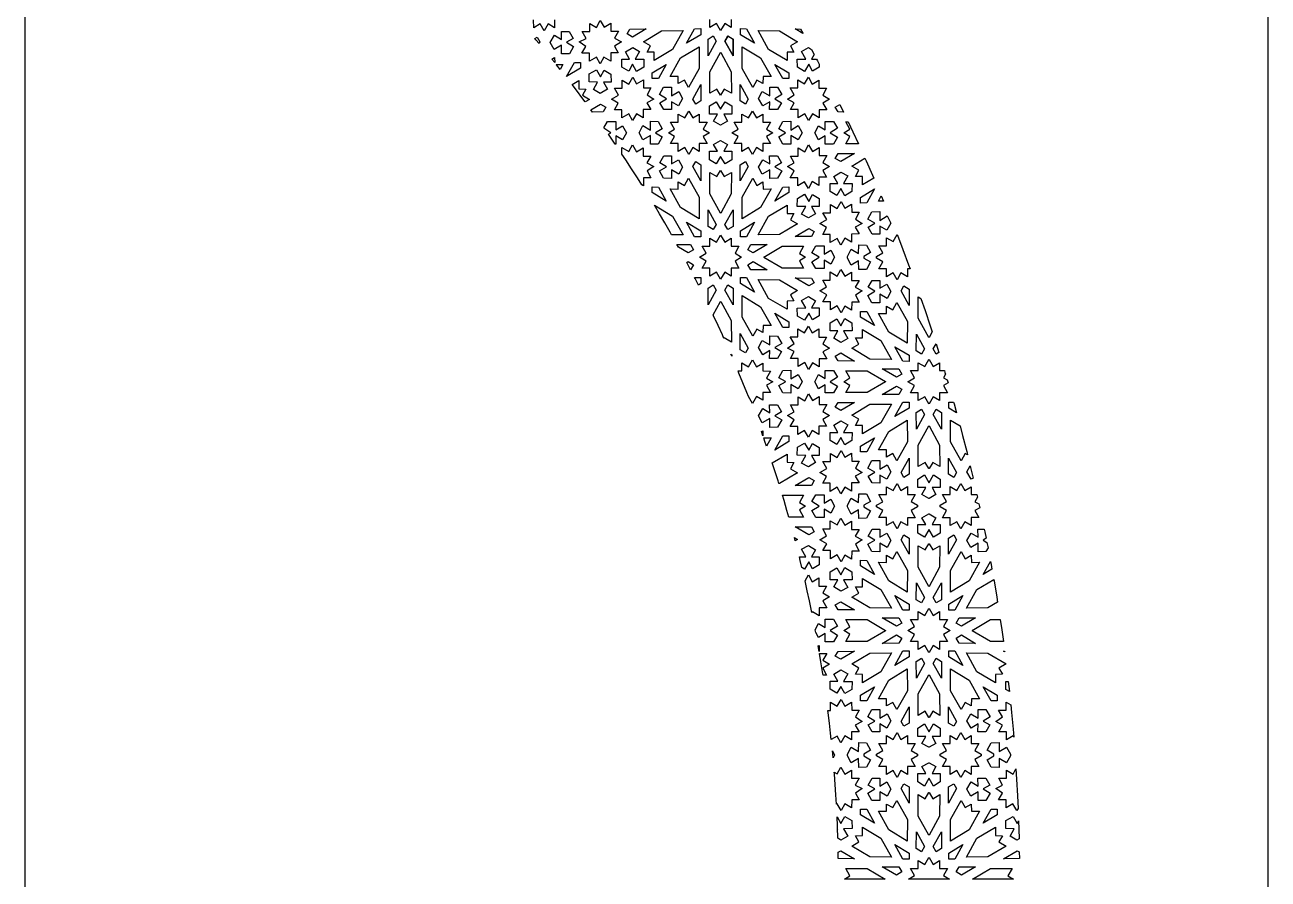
# Model space of a CAD drawing. Extents: x -375 to 375, y -1025 to 1025.
# Drawn here: x -375 to 375, y 0 to 515 of the extents above; entities that cross this region are included whole.
import ezdxf

# ---------------------------------------------------------------- set-up
doc = ezdxf.new("R2010")
doc.units = 0
doc.layers.add('LAYER_1', color=18, linetype='CONTINUOUS')

msp = doc.modelspace()

# ---------------------------------------------------------------- linework, layer by layer
at = {"layer": 'LAYER_1'}
for points in [[(-375, -1025), (375, -1025), (375, 1025), (-375, 1025)], [(-25.55, 513.72), (-21.46, 516.15), (-21.44, 511.3), (-16.88, 511.31), (-19.21, 507.16), (-15.16, 504.77), (-19.32, 502.3), (-17.01, 498.23), (-21.61, 498.22), (-21.59, 493.3), (-25.65, 495.68), (-27.97, 491.52), (-30.26, 495.55), (-34.36, 493.12), (-34.38, 497.97), (-38.93, 497.96), (-36.6, 502.11), (-40.66, 504.77), (-36.49, 506.97), (-38.81, 511.04), (-34.21, 511.05), (-34.22, 515.97), (-30.17, 513.6), (-27.85, 517.75)], [(-46.65, 511.08), (-44.25, 506.93), (-48.3, 504.57), (-44.07, 502.08), (-46.55, 497.65), (-51.26, 497.53), (-51.3, 502.81), (-55.78, 500.19), (-58.04, 504.42), (-55.55, 508.84), (-51.33, 506.35), (-51.36, 511.13)], [(-8.5, 507.74), (-11.73, 509.6), (-10.06, 512.54), (-0.22, 512.62)], [(15.76, 500.26), (4.61, 493.64), (4.62, 498.65), (0.43, 498.72), (2.46, 502.48), (-1.79, 504.96), (9.14, 511.45), (22.13, 511.6)], [(32.75, 509.15), (24.17, 504), (29.03, 512.76), (32.76, 512.81)], [(60.37, 512.76), (65.23, 504), (56.65, 509.15), (56.64, 512.81)], [(80.25, 511.45), (91.19, 504.96), (86.94, 502.48), (88.97, 498.72), (84.77, 498.65), (84.79, 493.64), (73.63, 500.26), (67.27, 511.6)], [(92.81, 512.59), (94.22, 510.06), (94.33, 509.84), (89.62, 512.62)], [(-64.25, 504.82), (-64.81, 503.79), (-66.68, 506.02), (-67.39, 506.85), (-65.9, 507.76)], [(42.09, 505.23), (37.18, 496.38), (37.11, 506.45), (40.31, 508.4)], [(52.28, 506.45), (52.28, 506.4), (52.28, 506.4), (52.22, 496.34), (47.31, 505.19), (47.32, 505.21), (52.22, 496.38), (52.28, 506.4), (49.08, 508.36), (47.32, 505.21), (47.31, 505.23), (49.08, 508.4)], [(-55.38, 492.34), (-57.12, 494.49), (-55.43, 495.45)], [(-4.2, 499.06), (-6.74, 494.46), (-1.58, 494.44), (-1.69, 489.61), (-6, 487.06), (-8.45, 491.38), (-10.74, 487.23), (-14.8, 489.68), (-14.86, 494.5), (-10.2, 494.48), (-12.64, 498.8), (-8.34, 501.36)], [(31.72, 488.83), (25.29, 477.39), (22.86, 481.74), (19.19, 479.64), (19.12, 483.94), (14.23, 483.91), (20.53, 495.13), (31.7, 501.91)], [(51.16, 486.8), (51.18, 473.86), (46.95, 476.37), (44.73, 472.68), (44.7, 472.73), (44.67, 472.68), (42.45, 476.37), (38.22, 473.86), (38.24, 486.8), (44.64, 498.37), (44.67, 498.33), (44.7, 498.37), (44.73, 498.33), (44.75, 498.37)], [(68.87, 495.13), (75.17, 483.91), (70.28, 483.94), (70.2, 479.64), (66.54, 481.74), (64.11, 477.39), (57.68, 488.83), (57.7, 501.91)], [(99.49, 500.32), (101.14, 497.21), (99.59, 494.48), (102.59, 494.49), (103.18, 493.38), (104.22, 491.38), (104.2, 489.68), (100.14, 487.23), (97.84, 491.38), (95.4, 487.06), (91.08, 489.61), (90.98, 494.44), (96.14, 494.46), (93.6, 499.06), (97.73, 501.36)], [(-52.11, 488.26), (-54.25, 490.95), (-54.43, 491.16), (-50.46, 491.19)], [(-39.74, 489), (-48.19, 483.87), (-43.43, 492.34), (-39.73, 492.4)], [(-27.79, 483.71), (-25.49, 487.87), (-21.44, 485.42), (-21.38, 480.6), (-26.04, 480.62), (-23.6, 476.3), (-27.9, 473.73), (-32.04, 476.04), (-29.5, 480.64), (-34.66, 480.66), (-34.55, 485.48), (-30.24, 488.03)], [(7.19, 482.75), (3.49, 482.7), (3.5, 486.1), (11.95, 491.23)], [(85.9, 486.1), (85.91, 482.7), (82.2, 482.75), (77.45, 491.23)], [(-40.86, 476.44), (-36.67, 476.38), (-38.7, 472.62), (-34.45, 470.14), (-37, 468.63), (-38.37, 470.47), (-42.27, 475.63), (-44.9, 479.05), (-40.85, 481.45)], [(-5.98, 479.54), (-1.88, 481.97), (-1.86, 477.12), (2.69, 477.13), (0.36, 472.98), (4.42, 470.32), (0.25, 468.13), (2.57, 464.05), (-2.03, 464.05), (-2.01, 459.12), (-6.07, 461.5), (-8.39, 457.34), (-10.68, 461.38), (-14.78, 458.94), (-14.8, 463.79), (-19.35, 463.79), (-17.02, 467.94), (-21.08, 470.32), (-16.92, 472.79), (-19.23, 476.86), (-14.63, 476.87), (-14.65, 481.8), (-10.59, 479.42), (-8.27, 483.57)], [(99.99, 479.42), (104.05, 481.8), (104.03, 476.87), (108.63, 476.86), (106.31, 472.79), (110.47, 470.32), (106.42, 467.94), (108.75, 463.79), (104.2, 463.79), (104.18, 458.94), (100.08, 461.38), (97.79, 457.34), (95.47, 461.5), (91.41, 459.12), (91.43, 464.05), (86.83, 464.05), (89.14, 468.13), (84.98, 470.32), (89.04, 472.98), (86.71, 477.13), (91.26, 477.12), (91.28, 481.97), (95.38, 479.54), (97.67, 483.57)], [(15.06, 472.28), (19.54, 474.9), (21.81, 470.67), (19.31, 466.26), (15.09, 468.75), (15.12, 463.97), (10.42, 464.01), (8.01, 468.16), (12.06, 470.53), (7.84, 473.02), (10.31, 477.45), (15.02, 477.57)], [(32.84, 469.28), (29.66, 467.33), (28.01, 470.28), (32.83, 479.05)], [(61.39, 470.28), (59.74, 467.33), (56.56, 469.28), (56.57, 479.05)], [(79.09, 477.45), (81.56, 473.02), (77.34, 470.53), (81.39, 468.16), (78.98, 464.01), (74.27, 463.97), (74.31, 468.75), (70.09, 466.26), (67.59, 470.67), (69.86, 474.9), (74.34, 472.28), (74.38, 477.57)], [(-24.5, 465.49), (-26.18, 462.56), (-32.49, 462.51), (-33.54, 463.94), (-27.74, 467.36)], [(51.43, 466.26), (51.43, 461.15), (46.56, 461.15), (48.92, 457.03), (44.73, 454.66), (44.7, 454.67), (44.67, 454.66), (40.48, 457.03), (42.84, 461.15), (37.97, 461.15), (37.96, 466.26), (41.99, 468.76), (44.67, 464.19), (44.7, 464.24), (44.73, 464.19), (47.41, 468.76)], [(118.75, 462.53), (115.58, 462.56), (113.9, 465.49), (116.57, 467.03)], [(27.88, 458.95), (31.82, 461.29), (31.83, 456.5), (36.5, 456.51), (34.1, 452.24), (37.93, 450.02), (34.1, 447.8), (36.5, 443.54), (31.83, 443.54), (31.82, 438.76), (27.88, 441.1), (25.5, 436.9), (23.14, 441.11), (19.18, 438.79), (19.2, 443.58), (14.53, 443.59), (16.94, 447.85), (13.21, 450.02), (16.94, 452.19), (14.53, 456.45), (19.2, 456.47), (19.18, 461.25), (23.14, 458.94), (25.5, 463.14)], [(66.26, 458.94), (70.22, 461.25), (70.2, 456.47), (74.87, 456.45), (72.45, 452.19), (76.19, 450.02), (72.45, 447.85), (74.87, 443.59), (70.2, 443.58), (70.22, 438.79), (66.26, 441.11), (63.9, 436.9), (61.52, 441.1), (57.58, 438.76), (57.57, 443.54), (52.9, 443.54), (55.29, 447.8), (51.47, 450.02), (55.29, 452.24), (52.9, 456.51), (57.57, 456.5), (57.58, 461.29), (61.52, 458.95), (63.9, 463.14)], [(-18.45, 456.83), (-18.45, 451.84), (-14.43, 454.25), (-12.12, 450.02), (-14.43, 445.8), (-18.45, 448.2), (-18.45, 443.21), (-18.88, 443.21), (-19.62, 444.29), (-22.94, 449.1), (-21.44, 450.02), (-25.2, 452.32), (-25.7, 453.04), (-23.43, 456.85)], [(7.09, 456.83), (9.55, 452.4), (5.48, 450.04), (5.48, 450.03), (5.48, 450.02), (5.48, 450.01), (5.48, 450.01), (9.55, 447.65), (7.09, 443.21), (2.38, 443.08), (2.33, 448.36), (-2.15, 445.73), (-4.42, 450.01), (-4.42, 450.01), (-4.42, 450.01), (-4.42, 450.02), (-4.42, 450.02), (-4.42, 450.03), (-4.42, 450.03), (-4.42, 450.04), (-4.42, 450.04), (-2.15, 454.32), (2.33, 451.68), (2.38, 456.97)], [(87.07, 451.68), (91.54, 454.32), (93.82, 450.04), (93.82, 450.04), (93.82, 450.03), (93.82, 450.03), (93.82, 450.02), (93.82, 450.02), (93.82, 450.01), (93.82, 450.01), (93.82, 450.01), (91.54, 445.73), (87.07, 448.36), (87.01, 443.08), (82.31, 443.21), (79.85, 447.65), (83.92, 450.01), (83.92, 450.01), (83.92, 450.02), (83.92, 450.03), (83.92, 450.04), (79.85, 452.4), (82.31, 456.83), (87.01, 456.97)], [(115.28, 452.74), (110.83, 450.02), (115.28, 447.31), (112.82, 443.19), (107.84, 443.21), (107.85, 448.2), (103.82, 445.8), (101.52, 450.02), (103.82, 454.25), (107.85, 451.84), (107.84, 456.83), (112.82, 456.85)], [(124.42, 450.68), (127.79, 443.42), (120.25, 443.43), (122.72, 447.76), (119.12, 450.02), (122.72, 452.29), (120.25, 456.61), (121.6, 456.61)], [(-6.07, 438.55), (-2.01, 440.92), (-2.03, 436), (2.57, 435.99), (0.25, 431.92), (4.42, 429.72), (0.36, 427.06), (2.69, 422.91), (-1.86, 422.92), (-1.88, 418.07), (-2.8, 418.62), (-5.5, 422.9), (-8.95, 428.28), (-12.46, 433.64), (-14.8, 437.15), (-14.78, 441.1), (-10.68, 438.67), (-8.39, 442.7)], [(48.92, 442.97), (46.56, 438.86), (51.43, 438.85), (51.43, 433.75), (47.41, 431.24), (44.73, 435.81), (44.7, 435.76), (44.67, 435.81), (41.99, 431.24), (37.96, 433.75), (37.97, 438.85), (42.84, 438.86), (40.48, 442.97), (44.67, 445.35), (44.7, 445.33), (44.73, 445.35)], [(100.08, 438.67), (104.18, 441.1), (104.2, 436.25), (108.75, 436.26), (106.42, 432.11), (110.47, 429.72), (106.31, 427.25), (108.63, 423.18), (104.03, 423.17), (104.05, 418.25), (99.99, 420.63), (97.67, 416.47), (95.38, 420.5), (91.28, 418.07), (91.26, 422.92), (86.71, 422.91), (89.04, 427.06), (84.98, 429.72), (89.14, 431.92), (86.83, 435.99), (91.43, 436), (91.41, 440.92), (95.47, 438.55), (97.79, 442.7)], [(15.09, 431.3), (19.31, 433.79), (21.81, 429.37), (19.54, 425.14), (15.06, 427.76), (15.02, 422.48), (10.31, 422.6), (7.84, 427.03), (12.06, 429.52), (8.01, 431.88), (10.42, 436.03), (15.12, 436.07)], [(78.98, 436.03), (81.39, 431.88), (77.34, 429.52), (81.56, 427.03), (79.09, 422.6), (74.38, 422.48), (74.34, 427.76), (69.86, 425.14), (67.59, 429.37), (70.09, 433.79), (74.31, 431.3), (74.27, 436.07)], [(117.14, 432.69), (113.9, 434.55), (115.58, 437.48), (125.42, 437.57)], [(32.84, 430.77), (32.83, 421), (28.01, 429.77), (29.66, 432.71)], [(61.39, 429.77), (56.57, 421), (56.56, 430.77), (59.74, 432.71)], [(132.43, 433.21), (136.33, 424.4), (137.09, 422.65), (130.25, 418.59), (130.26, 423.6), (126.06, 423.67), (128.1, 427.43), (123.84, 429.91), (131.79, 434.62)], [(31.72, 411.21), (31.7, 398.14), (20.53, 404.92), (14.23, 416.14), (19.12, 416.11), (19.19, 420.4), (22.86, 418.31), (25.29, 422.66)], [(46.95, 423.63), (51.18, 426.15), (51.16, 413.2), (44.75, 401.63), (44.73, 401.67), (44.7, 401.63), (44.67, 401.67), (44.64, 401.63), (38.24, 413.2), (38.22, 426.15), (42.45, 423.63), (44.67, 427.32), (44.7, 427.27), (44.73, 427.32)], [(66.54, 418.31), (70.2, 420.4), (70.28, 416.11), (75.17, 416.14), (68.87, 404.92), (57.7, 398.14), (57.68, 411.21), (64.11, 422.66)], [(121.44, 424.01), (118.89, 419.41), (124.05, 419.38), (123.95, 414.56), (119.64, 412.01), (117.19, 416.33), (114.89, 412.18), (110.83, 414.63), (110.78, 419.45), (115.44, 419.43), (113, 423.75), (117.3, 426.31)], [(7.19, 417.29), (11.95, 408.82), (3.5, 413.95), (3.49, 417.35)], [(85.9, 413.95), (77.45, 408.82), (82.2, 417.29), (85.91, 417.35)], [(97.84, 408.66), (100.14, 412.82), (104.2, 410.37), (104.26, 405.55), (99.59, 405.57), (102.04, 401.25), (97.73, 398.68), (93.6, 400.99), (96.14, 405.58), (90.98, 405.61), (91.08, 410.43), (95.4, 412.98)], [(132.83, 407.7), (129.12, 407.65), (129.13, 411.05), (137.59, 416.18)], [(15.76, 399.78), (22.13, 388.45), (15.11, 388.53), (14.21, 390.13), (11.05, 395.64), (7.84, 401.14), (4.75, 406.32)], [(84.77, 401.39), (88.97, 401.33), (86.94, 397.57), (91.19, 395.09), (80.25, 388.6), (67.27, 388.45), (73.63, 399.78), (84.79, 406.4)], [(119.66, 404.49), (123.75, 406.92), (123.77, 402.07), (128.33, 402.08), (126, 397.93), (130.06, 395.27), (125.89, 393.07), (128.21, 389), (123.6, 388.99), (123.62, 384.07), (119.57, 386.45), (117.24, 382.29), (114.95, 386.32), (110.85, 383.89), (110.84, 388.74), (106.28, 388.74), (108.61, 392.88), (104.56, 395.27), (108.72, 397.74), (106.4, 401.81), (111.01, 401.82), (110.99, 406.74), (115.04, 404.37), (117.36, 408.52)], [(142.96, 408.88), (139.86, 408.86), (141.64, 412.02)], [(42.09, 394.81), (40.31, 391.64), (37.11, 393.6), (37.18, 403.66)], [(52.28, 393.6), (49.08, 391.64), (47.31, 394.81), (52.22, 403.66)], [(140.7, 397.23), (145.18, 399.85), (147.44, 395.62), (144.95, 391.21), (140.72, 393.7), (140.76, 388.92), (136.05, 388.96), (133.65, 393.11), (137.7, 395.48), (133.47, 397.97), (135.95, 402.4), (140.66, 402.52)], [(32.75, 390.89), (32.76, 387.23), (29.03, 387.29), (24.17, 396.04)], [(60.37, 387.29), (56.64, 387.23), (56.65, 390.89), (65.23, 396.04)], [(101.13, 390.44), (99.46, 387.51), (89.62, 387.43), (97.9, 392.3)], [(26.55, 382.64), (28.35, 379.48), (25.1, 377.61), (19.25, 381.1), (18.38, 382.68)], [(47.17, 384.07), (51.11, 386.41), (51.12, 381.63), (55.79, 381.63), (53.4, 377.37), (57.39, 374.99), (53.4, 372.61), (55.79, 368.34), (51.12, 368.34), (51.11, 363.56), (47.17, 365.9), (44.73, 361.71), (44.7, 361.75), (44.67, 361.71), (42.23, 365.9), (38.29, 363.56), (38.28, 368.34), (33.6, 368.34), (36, 372.61), (32.01, 374.99), (36, 377.37), (33.6, 381.63), (38.28, 381.63), (38.29, 386.41), (42.23, 384.07), (44.67, 388.27), (44.7, 388.22), (44.73, 388.27)], [(64.3, 377.61), (61.05, 379.48), (62.85, 382.64), (72.8, 382.68)], [(151.34, 388.24), (154.71, 379.58), (158.15, 370.46), (159.06, 368.01), (157.46, 368.01), (157.46, 363.22), (153.52, 365.56), (151.13, 361.37), (148.77, 365.57), (144.82, 363.25), (144.84, 368.04), (140.16, 368.06), (142.58, 372.31), (138.84, 374.47), (138.84, 374.47), (138.84, 374.99), (138.84, 375.5), (138.84, 375.5), (142.58, 377.66), (140.16, 381.91), (144.84, 381.93), (144.82, 386.72), (148.77, 384.4), (151.13, 388.6)], [(94.79, 381.56), (92.32, 377.24), (95.91, 374.99), (92.32, 372.74), (94.79, 368.41), (81.9, 368.39), (70.83, 374.91), (70.89, 374.99), (70.83, 375.06), (81.9, 381.58)], [(107.19, 381.78), (107.18, 376.79), (111.21, 379.2), (113.51, 374.99), (111.21, 370.77), (107.18, 373.18), (107.19, 368.19), (102.21, 368.17), (99.75, 372.29), (104.2, 374.99), (99.75, 377.69), (102.21, 381.8)], [(132.73, 382.3), (135.19, 377.86), (131.12, 375.5), (131.12, 375.5), (131.12, 374.99), (131.12, 374.47), (131.12, 374.47), (135.19, 372.11), (132.73, 367.68), (128.02, 367.54), (127.96, 372.82), (123.49, 370.19), (121.22, 374.47), (121.22, 374.47), (121.22, 374.99), (121.22, 375.5), (121.22, 375.5), (123.49, 379.78), (127.96, 377.15), (128.02, 382.43)], [(28.35, 370.49), (26.6, 367.42), (26.37, 367.85), (24.25, 371.85), (25.1, 372.36)], [(72.8, 367.29), (62.85, 367.33), (61.05, 370.49), (64.3, 372.36)], [(119.57, 363.52), (123.62, 365.9), (123.6, 360.98), (128.21, 360.97), (125.89, 356.9), (130.06, 354.7), (126, 352.04), (128.33, 347.89), (123.77, 347.9), (123.75, 343.05), (119.66, 345.48), (117.36, 341.45), (115.04, 345.6), (110.99, 343.23), (111.01, 348.15), (106.4, 348.16), (108.72, 352.23), (104.56, 354.7), (108.61, 357.09), (106.28, 361.24), (110.84, 361.23), (110.85, 366.08), (114.95, 363.65), (117.24, 367.68)], [(32.75, 359.08), (31.33, 358.23), (29.29, 362.23), (29.05, 362.69), (32.76, 362.74)], [(60.37, 362.69), (65.23, 353.93), (56.65, 359.08), (56.64, 362.74)], [(80.25, 361.37), (91.19, 354.88), (86.94, 352.4), (88.97, 348.64), (84.77, 348.58), (84.79, 343.57), (73.63, 350.19), (67.27, 361.53)], [(99.46, 362.46), (101.13, 359.53), (97.9, 357.67), (89.62, 362.55)], [(140.72, 356.28), (144.95, 358.77), (147.44, 354.35), (145.18, 350.12), (140.7, 352.74), (140.66, 347.46), (135.95, 347.58), (133.47, 352), (137.7, 354.49), (133.65, 356.86), (136.05, 361.01), (140.76, 361.05)], [(42.09, 355.16), (37.21, 346.36), (37.18, 346.43), (37.11, 356.37), (40.31, 358.33)], [(52.28, 356.37), (52.22, 346.31), (47.31, 355.16), (49.08, 358.33)], [(158.48, 355.74), (158.46, 345.98), (153.65, 354.75), (155.3, 357.69)], [(51.16, 336.77), (51.18, 323.83), (46.95, 326.34), (46.73, 325.98), (45.78, 328.11), (43.15, 333.84), (40.48, 339.56), (40.16, 340.23), (44.64, 348.34), (44.67, 348.3), (44.7, 348.34), (44.73, 348.3), (44.75, 348.34)], [(68.87, 345.06), (75.17, 333.84), (70.28, 333.87), (70.2, 329.57), (66.54, 331.66), (64.11, 327.31), (57.68, 338.76), (57.7, 351.84)], [(102.04, 348.72), (99.59, 344.4), (104.26, 344.43), (104.2, 339.6), (100.14, 337.15), (97.84, 341.31), (95.4, 336.99), (91.08, 339.54), (90.98, 344.36), (96.14, 344.39), (93.6, 348.98), (97.73, 351.29)], [(157.36, 336.19), (157.34, 323.11), (146.16, 329.89), (139.86, 341.11), (144.75, 341.08), (144.83, 345.38), (148.5, 343.29), (150.93, 347.63)], [(165.49, 350.15), (168.02, 342.86), (171.15, 333.57), (172.32, 329.98), (170.45, 326.61), (170.43, 326.65), (170.4, 326.61), (170.37, 326.65), (170.34, 326.61), (170.31, 326.65), (170.28, 326.61), (163.88, 338.18), (163.86, 351.12)], [(85.9, 336.02), (85.91, 332.62), (82.2, 332.68), (77.45, 341.16)], [(123.95, 335.41), (124.05, 330.59), (118.89, 330.56), (121.44, 325.97), (117.3, 323.66), (113, 326.23), (115.44, 330.55), (110.78, 330.52), (110.83, 335.35), (114.89, 337.8), (117.19, 333.64), (119.64, 337.96)], [(132.83, 342.27), (137.59, 333.79), (129.13, 338.93), (129.12, 342.33)], [(99.99, 329.35), (104.05, 331.72), (104.03, 326.8), (108.63, 326.79), (106.31, 322.72), (110.47, 320.25), (106.42, 317.86), (108.75, 313.71), (104.2, 313.72), (104.18, 308.87), (100.08, 311.3), (97.79, 307.27), (95.47, 311.43), (91.41, 309.05), (91.43, 313.97), (86.83, 313.98), (89.14, 318.05), (84.98, 320.25), (89.04, 322.91), (86.71, 327.06), (91.26, 327.05), (91.28, 331.9), (95.38, 329.47), (97.67, 333.5)], [(141.4, 324.76), (147.77, 313.42), (134.78, 313.58), (123.84, 320.07), (128.1, 322.54), (126.06, 326.31), (130.26, 326.37), (130.25, 331.38)], [(61.39, 320.2), (59.74, 317.26), (56.56, 319.2), (56.57, 328.97)], [(79.09, 327.37), (81.56, 322.95), (77.34, 320.46), (81.39, 318.09), (78.98, 313.94), (74.27, 313.9), (74.31, 318.67), (70.09, 316.18), (67.59, 320.6), (69.86, 324.83), (74.34, 322.21), (74.38, 327.49)], [(167.73, 319.79), (165.95, 316.62), (162.75, 318.58), (162.82, 328.64)], [(176.31, 317.55), (174.78, 316.62), (173.01, 319.79), (174.66, 322.77)], [(51.43, 316.23), (51.43, 315.31), (50.9, 316.56)], [(125.42, 312.4), (115.58, 312.49), (113.9, 315.42), (117.14, 317.28)], [(158.38, 315.87), (158.39, 312.21), (154.67, 312.26), (149.81, 321.02)], [(66.26, 308.86), (70.22, 311.18), (70.2, 306.39), (74.87, 306.38), (72.45, 302.12), (76.19, 299.95), (72.45, 297.78), (74.87, 293.52), (70.2, 293.5), (70.22, 288.72), (66.26, 291.04), (63.9, 286.83), (61.52, 291.02), (61.44, 290.98), (60.51, 293.36), (58.17, 299.19), (55.79, 305.01), (55.2, 306.43), (57.57, 306.43), (57.58, 311.21), (61.52, 308.87), (63.9, 313.07)], [(152.18, 307.62), (153.99, 304.46), (150.74, 302.59), (142.23, 307.66)], [(172.87, 309.05), (176.81, 311.39), (176.82, 306.61), (179.68, 306.61), (180.04, 305.44), (180.31, 304.52), (179.09, 302.34), (181.36, 300.99), (181.88, 299.22), (179.09, 297.55), (181.49, 293.29), (176.82, 293.29), (176.81, 288.51), (172.87, 290.85), (170.43, 286.65), (170.4, 286.7), (170.37, 286.65), (170.34, 286.7), (170.31, 286.65), (167.86, 290.85), (163.92, 288.51), (163.91, 293.29), (159.24, 293.29), (161.64, 297.55), (157.65, 299.95), (161.64, 302.34), (159.24, 306.61), (163.91, 306.61), (163.92, 311.39), (167.86, 309.05), (170.31, 313.24), (170.34, 313.2), (170.37, 313.24), (170.4, 313.2), (170.43, 313.24)], [(87.07, 301.61), (91.54, 304.25), (93.82, 299.97), (93.82, 299.96), (93.82, 299.96), (93.82, 299.95), (93.82, 299.95), (93.82, 299.94), (93.82, 299.94), (93.82, 299.94), (93.82, 299.93), (91.54, 295.65), (87.07, 298.29), (87.01, 293), (82.31, 293.14), (79.85, 297.58), (83.92, 299.93), (83.92, 299.94), (83.92, 299.95), (83.92, 299.96), (83.92, 299.97), (79.85, 302.32), (82.31, 306.76), (87.01, 306.89)], [(115.28, 302.66), (110.83, 299.95), (115.28, 297.24), (112.82, 293.12), (107.84, 293.14), (107.85, 298.13), (103.82, 295.72), (101.52, 299.95), (103.82, 304.18), (107.85, 301.77), (107.84, 306.76), (112.82, 306.78)], [(144.2, 300.04), (144.14, 299.95), (144.2, 299.86), (133.14, 293.34), (120.25, 293.36), (122.72, 297.68), (119.12, 299.95), (122.72, 302.21), (120.25, 306.54), (133.14, 306.56)], [(100.08, 288.6), (104.18, 291.03), (104.2, 286.18), (108.75, 286.18), (106.42, 282.04), (110.47, 279.65), (106.31, 277.18), (108.63, 273.11), (104.03, 273.1), (104.05, 268.18), (99.99, 270.55), (97.67, 266.4), (95.38, 270.43), (91.28, 268), (91.26, 272.85), (86.71, 272.84), (89.04, 276.99), (84.98, 279.65), (89.14, 281.85), (86.83, 285.92), (91.43, 285.93), (91.41, 290.85), (95.47, 288.47), (97.79, 292.63)], [(153.99, 295.44), (152.18, 292.28), (142.23, 292.24), (150.74, 297.31)], [(78.98, 285.96), (81.39, 281.81), (77.34, 279.44), (81.56, 276.95), (79.09, 272.53), (74.38, 272.4), (74.34, 277.69), (69.86, 275.07), (67.59, 279.3), (70.09, 283.71), (74.31, 281.22), (74.27, 286)], [(117.14, 282.62), (113.9, 284.48), (115.58, 287.41), (125.42, 287.49)], [(141.4, 275.14), (130.25, 268.52), (130.26, 273.53), (126.06, 273.59), (128.1, 277.35), (123.84, 279.83), (134.78, 286.32), (147.77, 286.48)], [(158.38, 284.03), (149.81, 278.88), (154.67, 287.63), (158.39, 287.69)], [(185.22, 287.65), (185.55, 286.5), (187, 281.24), (182.35, 284.03), (182.34, 287.69)], [(167.73, 280.11), (162.82, 271.26), (162.75, 281.32), (165.95, 283.28)], [(177.98, 281.32), (177.92, 271.26), (173.01, 280.11), (174.78, 283.28)], [(70.26, 267.34), (69.37, 269.85), (70.2, 270.33)], [(121.44, 273.93), (118.89, 269.34), (124.05, 269.31), (123.95, 264.49), (119.64, 261.94), (117.19, 266.26), (114.89, 262.1), (110.83, 264.55), (110.78, 269.37), (115.44, 269.35), (113, 273.67), (117.3, 276.24)], [(157.36, 263.71), (150.93, 252.26), (148.5, 256.61), (144.83, 254.52), (144.75, 258.81), (139.86, 258.78), (146.16, 270), (157.34, 276.78)], [(176.85, 261.72), (176.87, 248.77), (172.64, 251.29), (170.43, 247.6), (170.4, 247.65), (170.37, 247.6), (170.34, 247.65), (170.31, 247.6), (168.09, 251.29), (163.86, 248.77), (163.88, 261.72), (170.28, 273.29), (170.31, 273.25), (170.34, 273.29), (170.37, 273.25), (170.4, 273.29), (170.43, 273.25), (170.45, 273.29)], [(189.15, 273.29), (190.72, 267.4), (193.17, 257.8), (193.67, 255.8), (192.24, 256.61), (189.8, 252.26), (183.38, 263.71), (183.4, 276.78)], [(72.42, 261.16), (71.45, 263.97), (70.72, 266.03), (75.17, 266.06)], [(85.9, 263.87), (77.45, 258.74), (82.2, 267.22), (85.91, 267.27)], [(97.84, 258.59), (100.14, 262.74), (104.2, 260.29), (104.26, 255.47), (99.59, 255.49), (102.04, 251.18), (97.73, 248.61), (93.6, 250.91), (96.14, 255.51), (90.98, 255.54), (91.08, 260.36), (95.4, 262.91)], [(132.83, 257.63), (129.12, 257.57), (129.13, 260.97), (137.59, 266.1)], [(84.77, 251.32), (88.97, 251.25), (86.94, 247.49), (91.19, 245.01), (80.25, 238.52), (79.85, 238.52), (79.33, 240.21), (77.43, 246.17), (75.85, 251.02), (84.79, 256.33)], [(119.66, 254.42), (123.75, 256.85), (123.77, 252), (128.33, 252.01), (126, 247.86), (130.06, 245.2), (125.89, 243), (128.21, 238.93), (123.6, 238.92), (123.62, 234), (119.57, 236.37), (117.24, 232.22), (114.95, 236.25), (110.85, 233.82), (110.84, 238.67), (106.28, 238.66), (108.61, 242.81), (104.56, 245.2), (108.72, 247.67), (106.4, 251.74), (111.01, 251.75), (110.99, 256.67), (115.04, 254.29), (117.36, 258.45)], [(140.7, 247.16), (145.18, 249.78), (147.44, 245.55), (144.95, 241.13), (140.72, 243.62), (140.76, 238.85), (136.05, 238.89), (133.65, 243.04), (137.7, 245.41), (133.47, 247.89), (135.95, 252.32), (140.66, 252.44)], [(158.48, 244.15), (155.3, 242.21), (153.65, 245.15), (158.46, 253.92)], [(187.08, 245.15), (185.44, 242.21), (182.25, 244.15), (182.27, 253.92)], [(195.54, 248.16), (197.03, 241.86), (195.78, 241.13), (193.29, 245.55), (195.27, 249.25)], [(101.13, 240.37), (99.46, 237.44), (89.62, 237.35), (97.9, 242.23)], [(177.13, 241.17), (177.13, 236.07), (172.26, 236.06), (174.62, 231.95), (170.43, 229.57), (170.4, 229.59), (170.37, 229.57), (170.34, 229.59), (170.31, 229.57), (166.11, 231.95), (168.48, 236.06), (163.6, 236.07), (163.6, 241.17), (167.63, 243.68), (170.31, 239.11), (170.34, 239.16), (170.37, 239.11), (170.4, 239.16), (170.43, 239.11), (173.11, 243.68)], [(153.52, 234.34), (157.46, 236.68), (157.46, 231.89), (162.14, 231.9), (159.74, 227.63), (163.57, 225.43), (163.57, 225.43), (163.57, 224.91), (163.57, 224.4), (163.57, 224.4), (159.74, 222.2), (162.14, 217.93), (157.46, 217.93), (157.46, 213.15), (153.52, 215.49), (151.13, 211.3), (148.77, 215.5), (144.82, 213.18), (144.84, 217.97), (140.16, 217.99), (142.58, 222.24), (138.84, 224.4), (138.84, 224.4), (138.84, 224.91), (138.84, 225.43), (138.84, 225.43), (142.58, 227.58), (140.16, 231.84), (144.84, 231.86), (144.82, 236.64), (148.77, 234.33), (151.13, 238.53)], [(191.96, 234.33), (195.91, 236.64), (195.9, 231.86), (199.32, 231.84), (199.68, 230.27), (198.15, 227.58), (200.58, 226.19), (201.07, 223.92), (198.15, 222.24), (200.57, 217.99), (195.9, 217.97), (195.91, 213.18), (191.96, 215.5), (189.6, 211.3), (187.22, 215.49), (183.28, 213.15), (183.27, 217.93), (178.59, 217.93), (180.99, 222.2), (177.17, 224.4), (177.16, 224.4), (177.17, 224.91), (177.16, 225.43), (177.17, 225.43), (180.99, 227.63), (178.59, 231.9), (183.27, 231.89), (183.28, 236.68), (187.22, 234.34), (189.6, 238.53)], [(94.79, 231.49), (92.32, 227.16), (95.91, 224.91), (92.32, 222.66), (94.79, 218.34), (85.85, 218.32), (84.73, 222.25), (82.98, 228.25), (82, 231.51)], [(107.19, 231.71), (107.18, 226.72), (111.21, 229.12), (113.51, 224.91), (111.21, 220.7), (107.18, 223.11), (107.19, 218.12), (102.21, 218.1), (99.75, 222.21), (104.2, 224.91), (99.75, 227.61), (102.21, 231.73)], [(132.73, 232.22), (135.19, 227.79), (131.12, 225.43), (131.12, 225.43), (131.12, 224.91), (131.12, 224.4), (131.12, 224.4), (135.19, 222.04), (132.73, 217.6), (128.02, 217.47), (127.96, 222.75), (123.49, 220.12), (121.22, 224.4), (121.22, 224.4), (121.22, 224.91), (121.22, 225.43), (121.22, 225.43), (123.49, 229.71), (127.96, 227.07), (128.02, 232.36)], [(119.57, 213.45), (123.62, 215.83), (123.6, 210.9), (128.21, 210.9), (125.89, 206.82), (130.06, 204.63), (126, 201.97), (128.33, 197.82), (123.77, 197.83), (123.75, 192.98), (119.66, 195.41), (117.36, 191.38), (115.04, 195.53), (110.99, 193.15), (111.01, 198.08), (106.4, 198.09), (108.72, 202.16), (104.56, 204.63), (108.61, 207.01), (106.28, 211.16), (110.84, 211.16), (110.85, 216.01), (114.95, 213.57), (117.24, 217.61)], [(174.62, 217.88), (172.26, 213.76), (177.13, 213.75), (177.13, 208.65), (173.11, 206.15), (170.43, 210.71), (170.4, 210.67), (170.37, 210.71), (170.34, 210.67), (170.31, 210.71), (167.63, 206.15), (163.6, 208.65), (163.6, 213.75), (168.48, 213.76), (166.11, 217.88), (170.31, 220.25), (170.34, 220.24), (170.37, 220.25), (170.4, 220.24), (170.43, 220.25)], [(99.46, 212.39), (101.13, 209.46), (97.9, 207.59), (89.62, 212.47)], [(140.72, 206.2), (144.95, 208.69), (147.44, 204.28), (145.18, 200.05), (140.7, 202.67), (140.66, 197.38), (135.95, 197.5), (133.47, 201.93), (137.7, 204.42), (133.65, 206.79), (136.05, 210.94), (140.76, 210.98)], [(203.79, 210.94), (204.13, 209.31), (204.88, 205.5), (203.04, 204.42), (205.36, 203.05), (206.02, 199.71), (204.79, 197.5), (200.08, 197.38), (200.04, 202.67), (195.56, 200.05), (193.29, 204.28), (195.78, 208.69), (200.01, 206.2), (199.97, 210.98)], [(91.19, 204.81), (89.76, 203.97), (89.7, 204.19), (89.22, 205.98)], [(158.48, 205.67), (158.46, 195.9), (153.65, 204.67), (155.3, 207.62)], [(187.08, 204.67), (182.27, 195.9), (182.25, 205.67), (185.44, 207.62)], [(102.04, 198.65), (99.59, 194.33), (104.26, 194.35), (104.2, 189.53), (100.14, 187.08), (97.84, 191.24), (95.4, 186.92), (93.79, 187.87), (92.77, 192.09), (92.22, 194.3), (96.14, 194.31), (93.6, 198.91), (97.73, 201.22)], [(157.36, 186.12), (157.34, 173.04), (146.16, 179.82), (139.86, 191.04), (144.75, 191.01), (144.83, 195.31), (148.5, 193.21), (150.93, 197.56)], [(172.64, 198.53), (176.87, 201.05), (176.85, 188.11), (170.45, 176.53), (170.43, 176.58), (170.4, 176.53), (170.37, 176.58), (170.34, 176.53), (170.31, 176.58), (170.28, 176.53), (163.88, 188.11), (163.86, 201.05), (168.09, 198.53), (170.31, 202.22), (170.34, 202.18), (170.37, 202.22), (170.4, 202.18), (170.43, 202.22)], [(192.24, 193.21), (195.9, 195.31), (195.98, 191.01), (200.87, 191.04), (194.57, 179.82), (183.4, 173.04), (183.38, 186.12), (189.8, 197.56)], [(123.95, 185.34), (124.05, 180.51), (118.89, 180.49), (121.44, 175.89), (117.3, 173.59), (113, 176.15), (115.44, 180.47), (110.78, 180.45), (110.83, 185.27), (114.89, 187.72), (117.19, 183.57), (119.64, 187.89)], [(132.83, 192.2), (137.59, 183.72), (129.13, 188.85), (129.12, 192.25)], [(207.88, 189.72), (208.38, 186.9), (203.14, 183.72), (207.54, 191.55)], [(99.99, 179.27), (104.05, 181.65), (104.03, 176.73), (108.63, 176.72), (106.31, 172.64), (110.47, 170.18), (106.42, 167.79), (108.75, 163.64), (104.2, 163.65), (104.18, 158.8), (100.08, 161.23), (99.79, 160.72), (99.6, 161.68), (98.33, 167.78), (97.01, 173.87), (95.66, 179.9), (97.67, 183.43)], [(141.4, 174.69), (147.77, 163.35), (134.78, 163.5), (123.84, 169.99), (128.1, 172.47), (126.06, 176.23), (130.26, 176.3), (130.25, 181.31)], [(209.63, 179.88), (211.28, 170.02), (211.76, 166.95), (205.95, 163.5), (192.97, 163.35), (199.33, 174.69), (209.48, 180.71)], [(167.73, 169.72), (165.95, 166.55), (162.75, 168.5), (162.82, 178.57)], [(177.98, 168.5), (174.78, 166.55), (173.01, 169.72), (177.92, 178.57)], [(125.42, 162.33), (115.58, 162.41), (113.9, 165.35), (117.14, 167.21)], [(158.38, 165.8), (158.39, 162.13), (154.67, 162.19), (149.81, 170.95)], [(186.07, 162.19), (182.34, 162.13), (182.35, 165.8), (190.92, 170.95)], [(152.18, 157.55), (153.99, 154.39), (150.74, 152.52), (142.23, 157.59)], [(172.87, 158.98), (176.81, 161.32), (176.82, 156.53), (181.49, 156.54), (179.09, 152.27), (183.09, 149.88), (179.09, 147.48), (181.49, 143.21), (176.82, 143.22), (176.81, 138.43), (172.87, 140.77), (170.43, 136.58), (170.4, 136.63), (170.37, 136.58), (170.34, 136.63), (170.31, 136.58), (167.86, 140.77), (163.92, 138.43), (163.91, 143.22), (159.24, 143.21), (161.64, 147.48), (157.65, 149.88), (161.64, 152.27), (159.24, 156.54), (163.91, 156.53), (163.92, 161.32), (167.86, 158.98), (170.31, 163.17), (170.34, 163.12), (170.37, 163.17), (170.4, 163.12), (170.43, 163.17)], [(190, 152.52), (186.75, 154.39), (188.55, 157.55), (198.5, 157.59)], [(115.28, 152.59), (110.83, 149.88), (115.28, 147.16), (112.82, 143.05), (107.84, 143.07), (107.85, 148.06), (103.82, 145.65), (102.12, 148.77), (102, 149.46), (101.81, 150.41), (103.82, 154.1), (107.85, 151.69), (107.84, 156.69), (112.82, 156.71)], [(144.2, 149.97), (144.14, 149.88), (144.2, 149.79), (133.14, 143.27), (120.25, 143.29), (122.72, 147.61), (119.12, 149.88), (122.72, 152.14), (120.25, 156.46), (133.14, 156.49)], [(213.38, 156.48), (214.3, 150.24), (215.26, 143.28), (207.6, 143.27), (196.53, 149.79), (196.59, 149.88), (196.53, 149.97), (207.6, 156.49)], [(153.99, 145.36), (152.18, 142.2), (142.23, 142.17), (150.74, 147.24)], [(198.5, 142.17), (188.55, 142.2), (186.75, 145.36), (190, 147.24)], [(104.19, 137.23), (103.6, 140.61), (104.18, 140.95)], [(106.42, 131.96), (110.47, 129.58), (106.31, 127.11), (108.63, 123.03), (106.49, 123.03), (106.21, 124.92), (105.23, 131.07), (104.38, 136.1), (108.75, 136.11)], [(117.14, 132.54), (113.9, 134.41), (115.58, 137.34), (125.42, 137.42)], [(141.4, 125.07), (130.25, 118.45), (130.26, 123.46), (126.06, 123.52), (128.1, 127.28), (123.84, 129.76), (134.78, 136.25), (147.77, 136.4)], [(158.38, 133.96), (149.81, 128.8), (154.67, 137.56), (158.39, 137.62)], [(186.07, 137.56), (190.92, 128.8), (182.35, 133.96), (182.34, 137.62)], [(205.95, 136.25), (216.89, 129.76), (212.64, 127.28), (214.67, 123.52), (210.47, 123.46), (210.49, 118.45), (199.33, 125.07), (192.97, 136.4)], [(216.05, 137.42), (216.1, 136.96), (215.32, 137.42)], [(167.73, 130.03), (162.82, 121.19), (162.75, 131.25), (165.95, 133.2)], [(177.98, 131.25), (177.92, 121.19), (173.01, 130.03), (174.78, 133.2)], [(121.44, 123.86), (118.89, 119.26), (124.05, 119.24), (123.95, 114.42), (119.64, 111.87), (117.19, 116.19), (114.89, 112.03), (110.83, 114.48), (110.78, 119.3), (115.44, 119.28), (113, 123.6), (117.3, 126.17)], [(157.36, 113.63), (150.93, 102.19), (148.5, 106.54), (144.83, 104.44), (144.75, 108.74), (139.86, 108.71), (146.16, 119.93), (157.34, 126.71)], [(176.85, 111.65), (176.87, 98.7), (172.64, 101.22), (170.43, 97.53), (170.4, 97.57), (170.37, 97.53), (170.34, 97.57), (170.31, 97.53), (168.09, 101.22), (163.86, 98.7), (163.88, 111.65), (170.28, 123.22), (170.31, 123.17), (170.34, 123.22), (170.37, 123.17), (170.4, 123.22), (170.43, 123.17), (170.45, 123.22)], [(194.57, 119.93), (200.87, 108.71), (195.98, 108.74), (195.9, 104.44), (192.24, 106.54), (189.8, 102.19), (183.38, 113.63), (183.4, 126.71)], [(132.83, 107.55), (129.12, 107.5), (129.13, 110.9), (137.59, 116.03)], [(211.6, 110.9), (211.61, 107.5), (207.9, 107.55), (203.14, 116.03)], [(218.93, 113.14), (216.78, 114.42), (216.68, 119.24), (218.27, 119.25)], [(119.66, 104.34), (123.75, 106.78), (123.77, 101.93), (128.33, 101.93), (126, 97.78), (130.06, 95.13), (125.89, 92.93), (128.21, 88.86), (123.6, 88.85), (123.62, 83.92), (119.57, 86.3), (117.24, 82.15), (114.95, 86.18), (111.48, 84.12), (111.08, 87.94), (110.39, 94.11), (109.65, 100.29), (109.47, 101.67), (111.01, 101.67), (110.99, 106.6), (115.04, 104.22), (117.36, 108.38)], [(219.76, 105.12), (220.23, 100.44), (221.14, 90.43), (221.52, 85.67), (221.17, 86.3), (217.11, 83.92), (217.13, 88.85), (212.53, 88.86), (214.84, 92.93), (210.68, 95.13), (214.73, 97.78), (212.4, 101.93), (216.96, 101.93), (216.98, 106.78)], [(140.7, 97.09), (145.18, 99.71), (147.44, 95.48), (144.95, 91.06), (140.72, 93.55), (140.76, 88.77), (136.05, 88.82), (133.65, 92.96), (137.7, 95.33), (133.47, 97.82), (135.95, 102.25), (140.66, 102.37)], [(158.48, 94.08), (155.3, 92.14), (153.65, 95.08), (158.46, 103.85)], [(187.08, 95.08), (185.44, 92.14), (182.25, 94.08), (182.27, 103.85)], [(204.79, 102.25), (207.26, 97.82), (203.04, 95.33), (207.09, 92.96), (204.68, 88.82), (199.97, 88.77), (200.01, 93.55), (195.78, 91.06), (193.29, 95.48), (195.56, 99.71), (200.04, 97.09), (200.08, 102.37)], [(177.13, 91.1), (177.13, 86), (172.26, 85.99), (174.62, 81.87), (170.43, 79.5), (170.4, 79.52), (170.37, 79.5), (170.34, 79.52), (170.31, 79.5), (166.11, 81.87), (168.48, 85.99), (163.6, 86), (163.6, 91.1), (167.63, 93.6), (170.31, 89.04), (170.34, 89.09), (170.37, 89.04), (170.4, 89.09), (170.43, 89.04), (173.11, 93.6)], [(153.52, 84.27), (157.46, 86.6), (157.46, 81.82), (162.14, 81.83), (159.74, 77.56), (163.57, 75.36), (163.57, 75.35), (163.57, 74.84), (163.57, 74.33), (163.57, 74.32), (159.74, 72.12), (162.14, 67.85), (157.46, 67.86), (157.46, 63.07), (153.52, 65.41), (151.13, 61.22), (148.77, 65.43), (144.82, 63.11), (144.84, 67.89), (140.16, 67.91), (142.58, 72.17), (138.84, 74.32), (138.84, 74.33), (138.84, 74.84), (138.84, 75.35), (138.84, 75.36), (142.58, 77.51), (140.16, 81.77), (144.84, 81.78), (144.82, 86.57), (148.77, 84.25), (151.13, 88.46)], [(191.96, 84.25), (195.91, 86.57), (195.9, 81.78), (200.57, 81.77), (198.15, 77.51), (201.89, 75.36), (201.89, 75.35), (201.89, 74.84), (201.89, 74.33), (201.89, 74.32), (198.15, 72.17), (200.57, 67.91), (195.9, 67.89), (195.91, 63.11), (191.96, 65.43), (189.6, 61.22), (187.22, 65.41), (183.28, 63.07), (183.27, 67.86), (178.59, 67.85), (180.99, 72.12), (177.17, 74.32), (177.16, 74.33), (177.17, 74.84), (177.16, 75.35), (177.17, 75.36), (180.99, 77.56), (178.59, 81.83), (183.27, 81.82), (183.28, 86.6), (187.22, 84.27), (189.6, 88.46)], [(113.51, 74.84), (112.55, 73.07), (112.33, 75.57), (112.16, 77.32)], [(132.73, 82.15), (135.19, 77.71), (131.12, 75.36), (131.12, 75.35), (131.12, 74.84), (131.12, 74.33), (131.12, 74.32), (135.19, 71.97), (132.73, 67.53), (128.02, 67.39), (127.96, 72.68), (123.49, 70.04), (121.22, 74.32), (121.22, 74.33), (121.22, 74.84), (121.22, 75.35), (121.22, 75.36), (123.49, 79.64), (127.96, 77), (128.02, 82.28)], [(212.77, 77), (217.24, 79.64), (219.52, 75.36), (219.52, 75.35), (219.52, 74.84), (219.52, 74.33), (219.52, 74.32), (217.24, 70.04), (212.77, 72.68), (212.71, 67.39), (208.01, 67.53), (205.54, 71.97), (209.62, 74.32), (209.61, 74.33), (209.62, 74.84), (209.61, 75.35), (209.62, 75.36), (205.54, 77.71), (208.01, 82.15), (212.71, 82.28)], [(119.57, 63.38), (123.62, 65.76), (123.6, 60.83), (128.21, 60.82), (125.89, 56.75), (130.06, 54.55), (126, 51.9), (128.33, 47.75), (123.77, 47.75), (123.75, 42.9), (119.66, 45.34), (117.36, 41.3), (115.04, 45.46), (114.56, 45.17), (114.23, 50.79), (113.83, 56.99), (113.38, 63.19), (113.27, 64.5), (114.95, 63.5), (117.24, 67.53)], [(174.62, 67.81), (172.26, 63.69), (177.13, 63.68), (177.13, 58.58), (173.11, 56.08), (170.43, 60.64), (170.4, 60.59), (170.37, 60.64), (170.34, 60.59), (170.31, 60.64), (167.63, 56.08), (163.6, 58.58), (163.6, 63.68), (168.48, 63.69), (166.11, 67.81), (170.31, 70.18), (170.34, 70.16), (170.37, 70.18), (170.4, 70.16), (170.43, 70.18)], [(140.72, 56.13), (144.95, 58.62), (147.44, 54.2), (145.18, 49.97), (140.7, 52.59), (140.66, 47.31), (135.95, 47.43), (133.47, 51.86), (137.7, 54.35), (133.65, 56.72), (136.05, 60.86), (140.76, 60.91)], [(204.68, 60.86), (207.09, 56.72), (203.04, 54.35), (207.26, 51.86), (204.79, 47.43), (200.08, 47.31), (200.04, 52.59), (195.56, 49.97), (193.29, 54.2), (195.78, 58.62), (200.01, 56.13), (199.97, 60.91)], [(223.28, 60.35), (223.81, 50.3), (224.13, 42.67), (223.37, 41.3), (221.08, 45.34), (216.98, 42.9), (216.96, 47.75), (212.4, 47.75), (214.73, 51.9), (210.68, 54.55), (214.84, 56.75), (212.53, 60.82), (217.13, 60.83), (217.11, 65.76), (221.17, 63.38), (222.9, 66.48)], [(158.48, 55.6), (158.46, 45.83), (153.65, 54.6), (155.3, 57.54)], [(187.08, 54.6), (182.27, 45.83), (182.25, 55.6), (185.44, 57.54)], [(157.36, 36.04), (157.34, 22.97), (146.16, 29.75), (139.86, 40.97), (144.75, 40.94), (144.83, 45.24), (148.5, 43.14), (150.93, 47.49)], [(172.64, 48.46), (176.87, 50.98), (176.85, 38.03), (170.45, 26.46), (170.43, 26.51), (170.4, 26.46), (170.37, 26.51), (170.34, 26.46), (170.31, 26.51), (170.28, 26.46), (163.88, 38.03), (163.86, 50.98), (168.09, 48.46), (170.31, 52.15), (170.34, 52.1), (170.37, 52.15), (170.4, 52.1), (170.43, 52.15)], [(192.24, 43.14), (195.9, 45.24), (195.98, 40.94), (200.87, 40.97), (194.57, 29.75), (183.4, 22.97), (183.38, 36.04), (189.8, 47.49)], [(123.95, 35.26), (124.05, 30.44), (118.89, 30.42), (121.44, 25.82), (117.3, 23.51), (115.41, 24.64), (115.38, 25.98), (115.24, 30.04), (115.44, 30.4), (115.22, 30.4), (115.16, 32.19), (114.93, 37.57), (117.19, 33.49), (119.64, 37.81)], [(132.83, 42.12), (137.59, 33.65), (129.13, 38.78), (129.12, 42.18)], [(211.6, 38.78), (203.14, 33.65), (207.9, 42.12), (211.61, 42.18)], [(223.54, 33.49), (224.41, 35.06), (224.57, 30.19), (224.71, 24.28), (223.43, 23.51), (219.3, 25.82), (221.84, 30.42), (216.68, 30.44), (216.78, 35.26), (221.1, 37.81)], [(141.4, 24.61), (147.77, 13.28), (134.78, 13.43), (123.84, 19.92), (128.1, 22.4), (126.06, 26.16), (130.26, 26.22), (130.25, 31.23)], [(210.47, 26.22), (214.67, 26.16), (212.64, 22.4), (216.89, 19.92), (205.95, 13.43), (192.97, 13.28), (199.33, 24.61), (210.49, 31.23)], [(167.73, 19.65), (165.95, 16.48), (162.75, 18.43), (162.82, 28.49)], [(177.98, 18.43), (174.78, 16.48), (173.01, 19.65), (177.92, 28.49)], [(125.42, 12.26), (115.67, 12.34), (115.66, 13.56), (115.61, 16.26), (117.14, 17.14)], [(158.38, 15.72), (158.39, 12.06), (154.67, 12.12), (149.81, 20.87)], [(186.07, 12.12), (182.34, 12.06), (182.35, 15.72), (190.92, 20.87)], [(224.86, 16.41), (224.92, 12.34), (215.32, 12.26), (223.6, 17.14)], [(152.18, 7.48), (153.99, 4.32), (150.74, 2.44), (142.23, 7.51)], [(172.87, 8.91), (176.81, 11.25), (176.82, 6.46), (181.49, 6.47), (179.09, 2.2), (182.76, 0), (157.98, 0), (161.64, 2.2), (159.24, 6.47), (163.91, 6.46), (163.92, 11.25), (167.86, 8.91), (170.31, 13.1), (170.34, 13.05), (170.37, 13.1), (170.4, 13.05), (170.43, 13.1)], [(190, 2.44), (186.75, 4.32), (188.55, 7.48), (198.5, 7.51)], [(144.02, 0), (119.44, 0), (122.72, 2.07), (120.25, 6.39), (133.14, 6.41)], [(220.49, 6.39), (218.01, 2.07), (221.3, 0), (196.71, 0), (207.6, 6.41)]]:
    msp.add_lwpolyline(points, close=True, dxfattribs=at)
for points in [[(-55.44, 518.11), (-55.42, 513.33), (-59.37, 515.65), (-61.74, 511.44), (-64.12, 515.63), (-68.06, 513.29), (-68.07, 518.08)], [(51.12, 518.37), (51.11, 513.59), (47.17, 515.93), (44.73, 511.74), (44.7, 511.78), (44.67, 511.74), (42.23, 515.93), (38.29, 513.59), (38.28, 518.37)]]:
    msp.add_lwpolyline(points, dxfattribs=at)

doc.saveas('drawing.dxf')
